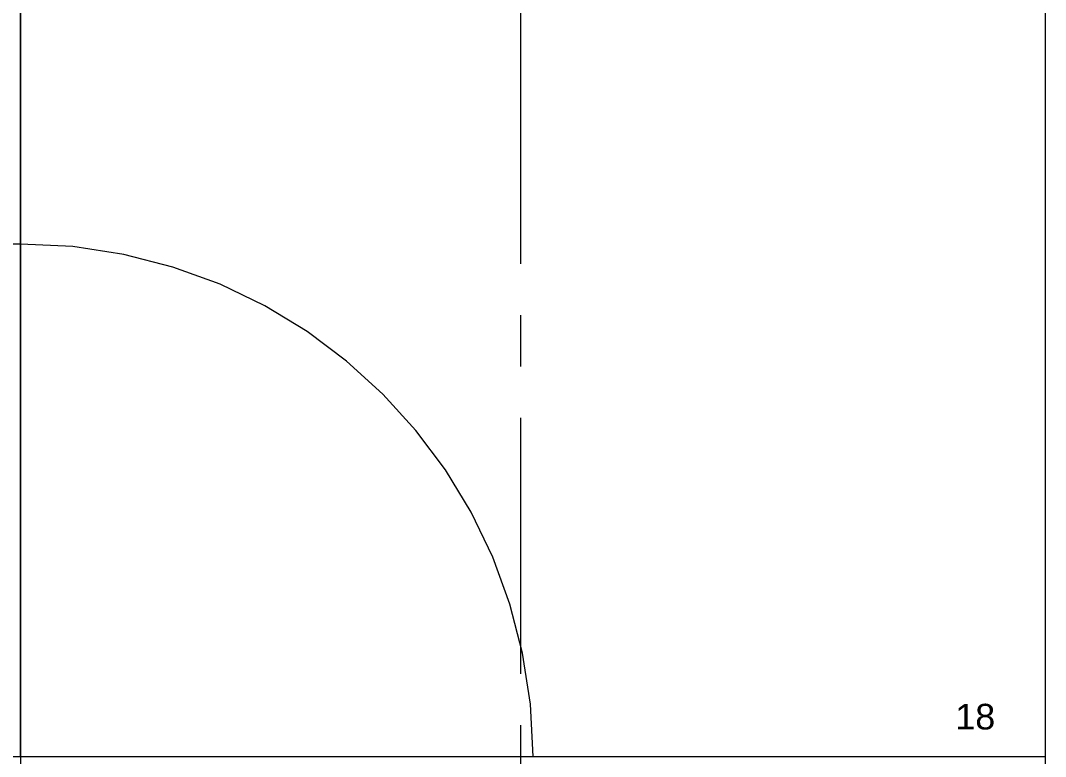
# Model space of a CAD drawing. Header units: inches. Extents: x -19 to 5698, y -728 to 92.
# Drawn here: x 326.57 to 328.57, y 24.75 to 26.186 of the extents above; entities that cross this region are included whole.
import ezdxf

# ---------------------------------------------------------------- set-up
doc = ezdxf.new("R2010")
doc.units = ezdxf.units.IN
doc.header["$MEASUREMENT"] = 0
doc.set_wipeout_variables(frame=1)
for name, pattern in [('ACAD_ISO04W100', [30, 24, -3, 0, -3]), ('Hidden Line', [0.195611, 0.141111, -0.0545]), ('Punto & Raya', [0.65, 0.5, -0.075, 0, -0.075]), ('Raya Pequeña', [0.141111, 0.070556, -0.070556]), ('Wipeout_Contour', [1, 0, -1])]:
    doc.linetypes.add(name, pattern=pattern)
for name, color, linetype in [('08 _ STR _ EXT _ 09 Vigas', 251, 'Continuous'), ('08 _ STR _ EXT _ 11 Escaleras', 7, 'Continuous'), ('Marcador - Secciones', 7, 'Continuous')]:
    doc.layers.add(name, color=color, linetype=linetype)
doc.styles.add('Estilo_Generado_3', font='arial.ttf')

msp = doc.modelspace()

# ---------------------------------------------------------------- wipeouts: each hides what was drawn before it
at = {"color": 254, "linetype": 'Wipeout_Contour', "lineweight": 0, "ltscale": 9849.440152}
msp.add_wipeout([(328.5701, 24.75), (326.5701, 24.75), (326.5701, 22.35), (328.5701, 22.35)], dxfattribs=at).dxf.layer = '08 _ STR _ EXT _ 11 Escaleras'

# ---------------------------------------------------------------- next in the draw order: linework, layer by layer
at = {"layer": '08 _ STR _ EXT _ 11 Escaleras', "color": 161, "linetype": 'Continuous', "lineweight": 13}
for p, q in [((326.5701, 24.75), (326.5701, 22.35)), ((328.5701, 22.35), (328.5701, 24.75))]:
    msp.add_line(p, q, dxfattribs=at)

# ---------------------------------------------------------------- next in the draw order: wipeouts: each hides what was drawn before it
at = {"color": 254, "linetype": 'Wipeout_Contour', "lineweight": 0, "ltscale": 9849.494985}
msp.add_wipeout([(328.5701, 25.1898), (326.5701, 25.1898), (326.5701, 24.75), (328.5701, 24.75)], dxfattribs=at).dxf.layer = '08 _ STR _ EXT _ 11 Escaleras'

# ---------------------------------------------------------------- next in the draw order: linework, layer by layer
at = {"layer": '08 _ STR _ EXT _ 11 Escaleras', "color": 161, "linetype": 'Raya Pequeña', "lineweight": 13}
msp.add_line((328.5701, 25.1898), (326.5701, 25.1898), dxfattribs=at)
at = {"layer": '08 _ STR _ EXT _ 11 Escaleras', "color": 161, "linetype": 'Continuous', "lineweight": 13}
for p, q in [((326.5701, 25.1898), (326.5701, 24.75)), ((328.5701, 24.75), (328.5701, 25.1898)), ((324.1701, 24.75), (326.5701, 24.75)), ((326.5701, 24.75), (328.5701, 24.75))]:
    msp.add_line(p, q, dxfattribs=at)

# ---------------------------------------------------------------- next in the draw order: wipeouts: each hides what was drawn before it
at = {"color": 254, "linetype": 'Wipeout_Contour', "lineweight": 0, "ltscale": 9849.53681}
msp.add_wipeout([(326.5701, 25.1898), (328.5701, 25.1898), (328.5701, 26.75), (326.5701, 26.75)], dxfattribs=at).dxf.layer = '08 _ STR _ EXT _ 11 Escaleras'
at = {"color": 254, "linetype": 'Wipeout_Contour', "lineweight": 0, "ltscale": 9849.480073}
msp.add_wipeout([(328.5701, 24.75), (326.5701, 24.75), (326.5701, 24.45), (328.5701, 24.45)], dxfattribs=at).dxf.layer = '08 _ STR _ EXT _ 11 Escaleras'

# ---------------------------------------------------------------- next in the draw order: linework, layer by layer
at = {"layer": '08 _ STR _ EXT _ 11 Escaleras', "color": 161, "linetype": 'Continuous', "lineweight": 13}
msp.add_line((328.5701, 25.1898), (328.5701, 26.75), dxfattribs=at)
at = {"layer": '08 _ STR _ EXT _ 11 Escaleras', "color": 167, "linetype": 'Continuous', "lineweight": 18}
for p, q in [((328.5701, 24.75), (326.5701, 24.75)), ((326.5701, 24.75), (326.5701, 24.45)), ((328.5701, 24.45), (328.5701, 24.75))]:
    msp.add_line(p, q, dxfattribs=at)

# ---------------------------------------------------------------- next in the draw order: wipeouts: each hides what was drawn before it
at = {"color": 254, "linetype": 'Wipeout_Contour', "lineweight": 0, "ltscale": 9849.527889}
msp.add_wipeout([(326.5701, 24.75), (328.5701, 24.75), (328.5701, 26.75), (326.5701, 26.75)], dxfattribs=at).dxf.layer = '08 _ STR _ EXT _ 11 Escaleras'

# ---------------------------------------------------------------- next in the draw order: linework, layer by layer
at = {"layer": '08 _ STR _ EXT _ 11 Escaleras', "color": 167, "linetype": 'Continuous', "lineweight": 18}
for p, q in [((326.5701, 26.75), (326.5701, 24.75)), ((326.5701, 24.75), (326.5701, 26.75)), ((328.5701, 24.75), (328.5701, 26.75)), ((326.5701, 25.75), (324.4701, 25.75)), ((326.2701, 24.75), (326.5701, 24.75)), ((326.5701, 24.75), (328.5701, 24.75))]:
    msp.add_line(p, q, dxfattribs=at)
msp.add_arc((326.5701, 24.75), 1, 0, 90, dxfattribs=at)

# ---------------------------------------------------------------- next in the draw order: wipeouts: each hides what was drawn before it
at = {"color": 254, "linetype": 'Wipeout_Contour', "lineweight": 0, "ltscale": 9849.480073}
msp.add_wipeout([(328.5701, 24.75), (326.5701, 24.75), (326.5701, 24.45), (328.5701, 24.45)], dxfattribs=at).dxf.layer = '08 _ STR _ EXT _ 11 Escaleras'

# ---------------------------------------------------------------- next in the draw order: linework, layer by layer
at = {"layer": '08 _ STR _ EXT _ 11 Escaleras', "color": 161, "linetype": 'ACAD_ISO04W100', "lineweight": 13}
for p, q in [((328.5701, 24.75), (326.5701, 24.75)), ((326.5701, 24.75), (326.5701, 24.45)), ((328.5701, 24.45), (328.5701, 24.75))]:
    msp.add_line(p, q, dxfattribs=at)

# ---------------------------------------------------------------- next in the draw order: wipeouts: each hides what was drawn before it
at = {"color": 254, "linetype": 'Wipeout_Contour', "lineweight": 0, "ltscale": 9849.527889}
msp.add_wipeout([(326.5701, 24.75), (328.5701, 24.75), (328.5701, 26.75), (326.5701, 26.75)], dxfattribs=at).dxf.layer = '08 _ STR _ EXT _ 11 Escaleras'

# ---------------------------------------------------------------- next in the draw order: linework, layer by layer
at = {"layer": '08 _ STR _ EXT _ 09 Vigas', "color": 251, "linetype": 'Hidden Line', "lineweight": 13, "true_color": 0x636466}
msp.add_line((328.57, 17.4), (328.57, 29.7), dxfattribs=at)
at = {"layer": '08 _ STR _ EXT _ 11 Escaleras', "color": 161, "linetype": 'ACAD_ISO04W100', "lineweight": 13}
for p, q in [((326.5701, 26.75), (326.5701, 24.75)), ((326.5701, 24.75), (326.5701, 26.75)), ((328.5701, 24.75), (328.5701, 26.75)), ((326.5701, 25.75), (324.4701, 25.75)), ((326.2701, 24.75), (326.5701, 24.75)), ((326.5701, 24.75), (328.5701, 24.75))]:
    msp.add_line(p, q, dxfattribs=at)
msp.add_arc((326.5701, 24.75), 1, 0, 90, dxfattribs=at)
at = {"layer": 'Marcador - Secciones', "color": 251, "linetype": 'Punto & Raya', "lineweight": 13, "true_color": 0x636466}
msp.add_line((327.5455, 46.2111), (327.5455, 0.9472), dxfattribs=at)

# ---------------------------------------------------------------- next in the draw order: texts
at = {"layer": '08 _ STR _ EXT _ 11 Escaleras', "color": 161, "lineweight": 13, "insert": (328.3942, 24.8274), "char_height": 0.05, "attachment_point": 4, "style": 'Estilo_Generado_3'}
msp.add_mtext('\\A1;{\\pql;\\fArial|b0|i0|c0|p34;18}', dxfattribs=at)

doc.saveas('drawing.dxf')
